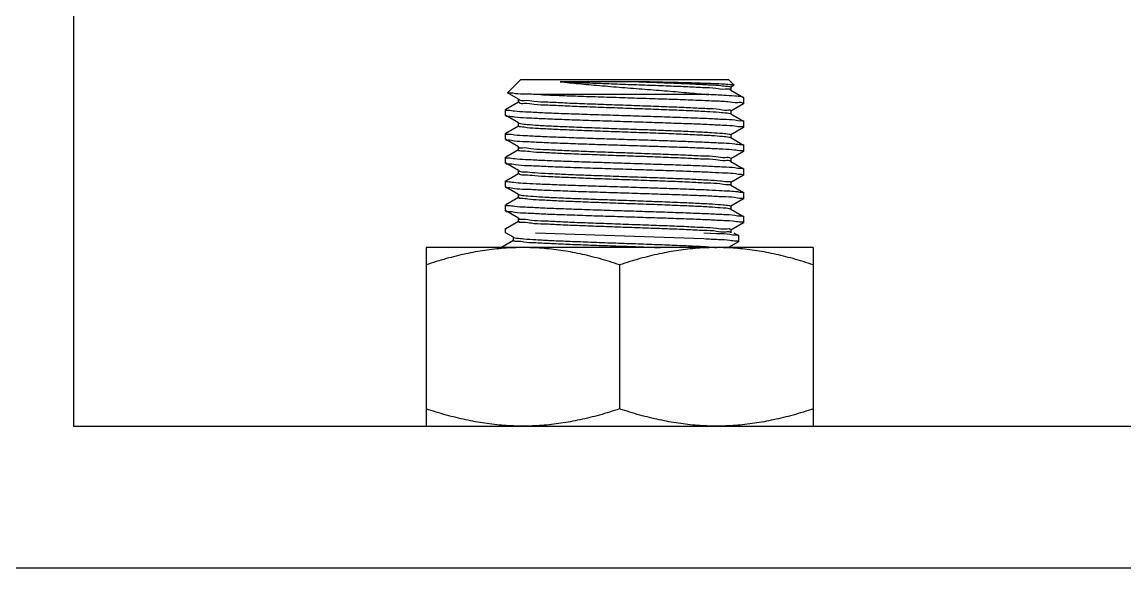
# Model space of a CAD drawing. Extents: x 815029915 to 815825525, y 579155098 to 579748855.
# Drawn here: x 815613688.5 to 815613971.9, y 579334894.3 to 579335034.6 of the extents above; entities that cross this region are included whole.
import ezdxf

# ---------------------------------------------------------------- set-up
doc = ezdxf.new("R2010")
doc.units = 0
doc.header["$LTSCALE"] = 100
doc.header["$MEASUREMENT"] = 0
doc.layers.add('02___PRT_ALL_AXES', color=7, linetype='Continuous')

msp = doc.modelspace()

# ---------------------------------------------------------------- linework, layer by layer
at = {"color": 0}
for p, q in [((815613701.73, 579335474.26), (815613701.73, 579334930.72)), ((815613701.73, 579334930.72), (815614245.28, 579334930.72))]:
    msp.add_line(p, q, dxfattribs=at)
at = {"color": 0, "linetype": 'Continuous'}
for p, q in [((815613816.58, 579335019.78), (815613813.23, 579335016.44)), ((815613870.14, 579335019.78), (815613816.58, 579335019.78)), ((815613847, 579335019.27), (815613826.81, 579335019.27)), ((815613870.14, 579335019.78), (815613871.54, 579335018.38)), ((815613870.66, 579335017.87), (815613870.66, 579335017.16)), ((815613871.53, 579335018.35), (815613870.67, 579335017.85)), ((815613813.25, 579335016.41), (815613813.23, 579335016.44)), ((815613816.06, 579335014.78), (815613813.25, 579335016.41)), ((815613816.11, 579335014.75), (815613816.06, 579335014.78)), ((815613816.06, 579335014.04), (815613816.06, 579335014.75)), ((815613816.2, 579335014.8), (815613816.27, 579335014.69)), ((815613865.01, 579335015.96), (815613821.72, 579335015.96)), ((815613870.6, 579335017.16), (815613870.66, 579335017.13)), ((815613870.66, 579335017.13), (815613873.92, 579335015.25)), ((815613873.97, 579335015.19), (815613873.92, 579335015.25)), ((815613812.8, 579335012.18), (815613816.05, 579335014.07)), ((815613870.66, 579335011.75), (815613870.66, 579335011.04)), ((815613873.92, 579335013.61), (815613870.67, 579335011.73)), ((815613873.97, 579335013.66), (815613873.92, 579335013.61)), ((815613812.75, 579335010.6), (815613812.8, 579335010.55)), ((815613816.06, 579335008.66), (815613812.8, 579335010.55)), ((815613870.53, 579335011.14), (815613870.62, 579335011.03)), ((815613870.6, 579335011.04), (815613870.66, 579335011.01)), ((815613870.66, 579335011.01), (815613873.92, 579335009.12)), ((815613873.92, 579335009.12), (815613873.97, 579335009.07)), ((815613812.8, 579335006.06), (815613816.05, 579335007.94)), ((815613816.11, 579335008.63), (815613816.06, 579335008.66)), ((815613816.06, 579335007.92), (815613816.06, 579335008.63)), ((815613816.12, 579335008.64), (815613816.25, 579335008.59)), ((815613873.92, 579335007.49), (815613870.67, 579335005.6)), ((815613873.97, 579335007.54), (815613873.92, 579335007.49)), ((815613812.75, 579335004.48), (815613812.8, 579335004.42)), ((815613816.06, 579335002.53), (815613812.8, 579335004.42)), ((815613870.46, 579335004.95), (815613870.59, 579335004.89)), ((815613870.6, 579335004.92), (815613870.66, 579335004.89)), ((815613870.66, 579335005.63), (815613870.66, 579335004.92)), ((815613870.66, 579335004.89), (815613873.92, 579335003)), ((815613812.8, 579334999.94), (815613816.05, 579335001.82)), ((815613816.11, 579335002.5), (815613816.06, 579335002.53)), ((815613816.06, 579335001.8), (815613816.06, 579335002.5)), ((815613816.12, 579335002.5), (815613816.11, 579335002.44)), ((815613873.92, 579335001.36), (815613870.67, 579334999.48)), ((815613873.92, 579335003), (815613873.97, 579335002.95)), ((815613873.97, 579335001.42), (815613873.92, 579335001.36)), ((815613812.75, 579334998.36), (815613812.8, 579334998.3)), ((815613816.06, 579334996.41), (815613812.8, 579334998.3)), ((815613870.48, 579334998.85), (815613870.51, 579334998.78)), ((815613870.6, 579334998.8), (815613870.66, 579334998.77)), ((815613870.66, 579334999.5), (815613870.66, 579334998.8)), ((815613870.66, 579334998.77), (815613873.92, 579334996.88)), ((815613812.8, 579334993.82), (815613816.05, 579334995.7)), ((815613816.11, 579334996.38), (815613816.06, 579334996.41)), ((815613816.06, 579334995.68), (815613816.06, 579334996.38)), ((815613873.92, 579334995.24), (815613870.67, 579334993.36)), ((815613873.92, 579334996.88), (815613873.97, 579334996.83)), ((815613873.97, 579334995.29), (815613873.92, 579334995.24)), ((815613812.75, 579334992.23), (815613812.8, 579334992.18)), ((815613816.06, 579334990.29), (815613812.8, 579334992.18)), ((815613870.6, 579334992.68), (815613870.66, 579334992.65)), ((815613870.66, 579334993.38), (815613870.66, 579334992.68)), ((815613870.66, 579334992.65), (815613873.92, 579334990.76)), ((815613812.8, 579334987.7), (815613816.05, 579334989.58)), ((815613816.11, 579334990.26), (815613816.06, 579334990.29)), ((815613816.06, 579334989.56), (815613816.06, 579334990.26)), ((815613816.12, 579334990.27), (815613816.24, 579334990.22)), ((815613873.92, 579334989.12), (815613870.67, 579334987.24)), ((815613873.92, 579334990.76), (815613873.97, 579334990.7)), ((815613873.97, 579334989.17), (815613873.92, 579334989.12)), ((815613870.24, 579334986.66), (815613870.58, 579334986.51)), ((815613870.6, 579334986.55), (815613870.66, 579334986.52)), ((815613870.66, 579334987.26), (815613870.66, 579334986.55)), ((815613870.66, 579334986.52), (815613873.92, 579334984.63)), ((815613812.75, 579334986.11), (815613812.8, 579334986.06)), ((815613816.06, 579334984.17), (815613812.8, 579334986.06)), ((815613812.8, 579334981.57), (815613816.05, 579334983.46)), ((815613816.11, 579334984.14), (815613816.06, 579334984.17)), ((815613816.06, 579334983.43), (815613816.06, 579334984.14)), ((815613872.78, 579334983.37), (815613872.83, 579334983.34)), ((815613873.92, 579334984.63), (815613873.97, 579334984.58)), ((815613870.66, 579334981.14), (815613870.66, 579334980.43)), ((815613873.92, 579334983), (815613870.67, 579334981.11)), ((815613873.97, 579334983.05), (815613873.92, 579334983)), ((815613811.52, 579334976.69), (815613814.77, 579334978.57)), ((815613811.52, 579334976.69), (815613814.77, 579334978.57)), ((815613814.79, 579334979.28), (815613812.75, 579334980.46)), ((815613814.79, 579334979.28), (815613812.75, 579334980.46)), ((815613814.84, 579334979.25), (815613814.79, 579334979.28)), ((815613814.84, 579334979.25), (815613814.79, 579334979.28)), ((815613814.79, 579334978.55), (815613814.79, 579334979.25)), ((815613814.79, 579334978.55), (815613814.79, 579334979.25)), ((815613820.45, 579334980.46), (815613863.73, 579334978.93)), ((815613820.45, 579334980.46), (815613863.73, 579334978.93)), ((815613863.73, 579334980.46), (815613866.94, 579334980.29)), ((815613863.73, 579334980.46), (815613866.94, 579334980.29)), ((815613866.94, 579334980.29), (815613867.53, 579334980.27)), ((815613866.94, 579334980.29), (815613867.53, 579334980.27)), ((815613872.65, 579334978.11), (815613870.09, 579334976.63)), ((815613872.65, 579334978.11), (815613870.09, 579334976.63)), ((815613871.42, 579334980.46), (815613872.65, 579334979.75)), ((815613871.42, 579334980.46), (815613872.65, 579334979.75)), ((815613872.65, 579334979.75), (815613872.69, 579334979.7)), ((815613872.65, 579334979.75), (815613872.69, 579334979.7)), ((815613872.69, 579334978.16), (815613872.65, 579334978.11)), ((815613872.69, 579334978.16), (815613872.65, 579334978.11)), ((815613665.43, 579334894.26), (815618197.67, 579334894.26))]:
    msp.add_line(p, q, dxfattribs=at)
for points, start_tangent, end_tangent in [([(815613826.81, 579335019.27), (815613831.48, 579335018.79), (815613836.88, 579335018.3), (815613842.65, 579335017.82), (815613848.52, 579335017.36), (815613854.36, 579335016.89), (815613859.98, 579335016.42), (815613865.01, 579335015.96)], (0.993618, -0.112801), (0.995127, -0.098603)), ([(815613826.81, 579335019.27), (815613831.71, 579335019.06), (815613837.13, 579335018.86), (815613842.83, 579335018.65), (815613848.55, 579335018.45), (815613854.04, 579335018.24), (815613859.06, 579335018.04), (815613863.38, 579335017.83), (815613866.82, 579335017.63), (815613869.22, 579335017.42), (815613870.48, 579335017.22), (815613870.51, 579335017.13)], (0.998994, -0.044847), (0.3027, -0.953086)), ([(815613847, 579335019.27), (815613852.32, 579335019.07), (815613857.27, 579335018.88), (815613861.67, 579335018.68), (815613865.34, 579335018.49), (815613868.12, 579335018.29), (815613869.91, 579335018.1), (815613870.64, 579335017.9), (815613870.63, 579335017.89)], (0.999352, -0.035994), (-0.626426, -0.779481)), ([(815613871.54, 579335018.38), (815613870.84, 579335018.51), (815613869, 579335018.63), (815613866.1, 579335018.76), (815613862.29, 579335018.89), (815613857.68, 579335019.02), (815613852.48, 579335019.14), (815613847, 579335019.27)], (-0.707102, 0.707111), (-0.999741, 0.022759)), ([(815613821.72, 579335015.96), (815613818.02, 579335016.08), (815613815.3, 579335016.2), (815613813.7, 579335016.32), (815613813.22, 579335016.43)], (-0.999576, 0.029101), (0.572034, 0.82023)), ([(815613816.27, 579335014.69), (815613817.59, 579335014.48), (815613820.07, 579335014.27), (815613823.58, 579335014.07), (815613827.98, 579335013.86), (815613833.07, 579335013.65), (815613838.62, 579335013.45), (815613844.38, 579335013.24), (815613850.09, 579335013.04), (815613855.51, 579335012.83), (815613860.38, 579335012.62), (815613864.49, 579335012.42), (815613867.65, 579335012.21), (815613869.73, 579335012), (815613870.62, 579335011.8), (815613870.61, 579335011.78)], (0.621634, -0.783308), (-0.628386, -0.777902)), ([(815613821.72, 579335015.96), (815613826.55, 579335015.76), (815613832.07, 579335015.56), (815613838.06, 579335015.36), (815613844.26, 579335015.16), (815613850.43, 579335014.96), (815613856.3, 579335014.77), (815613861.65, 579335014.57), (815613866.23, 579335014.37), (815613869.87, 579335014.17), (815613872.42, 579335013.97), (815613873.76, 579335013.77), (815613873.84, 579335013.62)], (0.998989, -0.04495), (0.304567, -0.952491)), ([(815613873.92, 579335015.24), (815613873.38, 579335015.38), (815613871.65, 579335015.57), (815613868.82, 579335015.76), (815613865.01, 579335015.96)], (-0.884368, 0.466791), (-0.998987, 0.044991)), ([(815613812.75, 579335012.13), (815613812.75, 579335012.12)], (0, -1), (0.050563, -0.998721)), ([(815613812.75, 579335012.12), (815613813.34, 579335011.94), (815613815.08, 579335011.75), (815613817.91, 579335011.56), (815613821.71, 579335011.37), (815613826.35, 579335011.17), (815613831.65, 579335010.98), (815613837.39, 579335010.79), (815613843.36, 579335010.6), (815613849.33, 579335010.41), (815613855.07, 579335010.22), (815613860.37, 579335010.03), (815613865, 579335009.83), (815613868.81, 579335009.64), (815613871.64, 579335009.45), (815613873.38, 579335009.26), (815613873.95, 579335009.14)], (0.050562, -0.998721), (0.439744, -0.898123)), ([(815613816.18, 579335014.09), (815613816.27, 579335013.92), (815613817.59, 579335013.72), (815613820.07, 579335013.51), (815613823.58, 579335013.3), (815613827.98, 579335013.1), (815613833.07, 579335012.89), (815613838.62, 579335012.68), (815613844.38, 579335012.48), (815613850.09, 579335012.27), (815613855.51, 579335012.06), (815613860.38, 579335011.86), (815613864.49, 579335011.65), (815613867.65, 579335011.44), (815613869.73, 579335011.24), (815613870.53, 579335011.14)], (0.345177, -0.938538), (0.94902, -0.315215)), ([(815613812.76, 579335010.53), (815613813.34, 579335010.41), (815613815.14, 579335010.21), (815613818.06, 579335010.02), (815613821.9, 579335009.83), (815613826.53, 579335009.64), (815613831.91, 579335009.44), (815613837.75, 579335009.25), (815613843.72, 579335009.06), (815613849.61, 579335008.87), (815613855.29, 579335008.68), (815613860.57, 579335008.49), (815613865.15, 579335008.3), (815613868.9, 579335008.11), (815613871.69, 579335007.92), (815613873.39, 579335007.73), (815613873.97, 579335007.55)], (0.43573, -0.900078), (0.051676, -0.998664)), ([(815613812.75, 579335006.01), (815613812.75, 579335006)], (0, -1), (0.050563, -0.998721)), ([(815613816.07, 579335007.92), (815613816.6, 579335007.73), (815613818.34, 579335007.52), (815613821.2, 579335007.31), (815613825.04, 579335007.11), (815613829.71, 579335006.9), (815613834.99, 579335006.69), (815613840.64, 579335006.49), (815613846.42, 579335006.28), (815613852.05, 579335006.08), (815613857.3, 579335005.87), (815613861.93, 579335005.66), (815613865.72, 579335005.46), (815613868.51, 579335005.25), (815613870.18, 579335005.04), (815613870.46, 579335004.95)], (0.481675, -0.87635), (0.930204, -0.367043)), ([(815613816.25, 579335008.59), (815613816.6, 579335008.49), (815613818.34, 579335008.29), (815613821.2, 579335008.08), (815613825.04, 579335007.87), (815613829.71, 579335007.67), (815613834.99, 579335007.46), (815613840.64, 579335007.25), (815613846.42, 579335007.05), (815613852.05, 579335006.84), (815613857.3, 579335006.63), (815613861.93, 579335006.43), (815613865.72, 579335006.22), (815613868.51, 579335006.01), (815613870.18, 579335005.81), (815613870.64, 579335005.61)], (0.94381, -0.330487), (0.61327, -0.789874)), ([(815613873.97, 579335007.55), (815613873.97, 579335007.54)], (0.051676, -0.998664), (0, -1)), ([(815613812.75, 579335006), (815613813.34, 579335005.82), (815613815.08, 579335005.63), (815613817.91, 579335005.43), (815613821.71, 579335005.24), (815613826.35, 579335005.05), (815613831.65, 579335004.86), (815613837.39, 579335004.67), (815613843.36, 579335004.48), (815613849.33, 579335004.29), (815613855.07, 579335004.1), (815613860.37, 579335003.9), (815613865, 579335003.71), (815613868.81, 579335003.52), (815613871.64, 579335003.33), (815613873.38, 579335003.14), (815613873.95, 579335003.02)], (0.050562, -0.998721), (0.439744, -0.898123)), ([(815613812.76, 579335004.41), (815613813.33, 579335004.29), (815613815.04, 579335004.1), (815613817.81, 579335003.91), (815613821.54, 579335003.72), (815613826.12, 579335003.53), (815613831.41, 579335003.34), (815613837.1, 579335003.15), (815613842.98, 579335002.96), (815613848.94, 579335002.77), (815613854.79, 579335002.57), (815613860.19, 579335002.38), (815613864.84, 579335002.19), (815613868.67, 579335002), (815613871.59, 579335001.8), (815613873.38, 579335001.61), (815613873.97, 579335001.43)], (0.449883, -0.893087), (0.050246, -0.998737)), ([(815613816.13, 579335001.75), (815613816.12, 579335001.74), (815613817.08, 579335001.53), (815613819.23, 579335001.33), (815613822.45, 579335001.12), (815613826.61, 579335000.91), (815613831.52, 579335000.71), (815613836.95, 579335000.5), (815613842.68, 579335000.29), (815613848.43, 579335000.09), (815613853.96, 579334999.88), (815613859.02, 579334999.67), (815613863.37, 579334999.47), (815613866.83, 579334999.26), (815613869.23, 579334999.05), (815613870.48, 579334998.85)], (-0.580286, -0.814412), (0.375024, -0.927015)), ([(815613816.11, 579335002.44), (815613817.08, 579335002.3), (815613819.23, 579335002.09), (815613822.45, 579335001.88), (815613826.61, 579335001.68), (815613831.52, 579335001.47), (815613836.95, 579335001.26), (815613842.68, 579335001.06), (815613848.43, 579335000.85), (815613853.96, 579335000.65), (815613859.02, 579335000.44), (815613863.37, 579335000.23), (815613866.83, 579335000.03), (815613869.23, 579334999.82), (815613870.48, 579334999.61), (815613870.52, 579334999.49)], (0.394986, -0.918687), (0.127461, -0.991844)), ([(815613873.97, 579335001.43), (815613873.97, 579335001.42)], (0.050245, -0.998737), (0, -1)), ([(815613812.75, 579334999.89), (815613812.75, 579334999.88)], (0, -1), (0.050563, -0.998721)), ([(815613812.75, 579334999.88), (815613813.34, 579334999.69), (815613815.08, 579334999.5), (815613817.91, 579334999.31), (815613821.71, 579334999.12), (815613826.35, 579334998.93), (815613831.65, 579334998.74), (815613837.39, 579334998.55), (815613843.36, 579334998.36), (815613849.33, 579334998.16), (815613855.07, 579334997.97), (815613860.37, 579334997.78), (815613865, 579334997.59), (815613868.81, 579334997.4), (815613871.64, 579334997.21), (815613873.38, 579334997.02), (815613873.95, 579334996.89)], (0.050562, -0.998721), (0.439744, -0.898123)), ([(815613812.76, 579334998.29), (815613813.38, 579334998.16), (815613815.3, 579334997.96), (815613818.41, 579334997.75), (815613822.47, 579334997.56), (815613827.36, 579334997.36), (815613833, 579334997.16), (815613839.08, 579334996.96), (815613845.23, 579334996.77), (815613851.28, 579334996.57)], (0.402552, -0.915397), (0.999457, -0.032936)), ([(815613816.15, 579334995.73), (815613816.32, 579334995.54), (815613817.71, 579334995.34), (815613820.25, 579334995.13), (815613823.82, 579334994.92), (815613828.26, 579334994.72), (815613833.39, 579334994.51), (815613838.95, 579334994.3), (815613844.72, 579334994.1), (815613850.42, 579334993.89)], (0.491794, -0.870711), (0.999318, -0.036929)), ([(815613816.19, 579334996.44), (815613816.32, 579334996.31), (815613817.71, 579334996.1), (815613820.25, 579334995.9), (815613823.82, 579334995.69), (815613828.26, 579334995.48), (815613833.39, 579334995.28), (815613838.95, 579334995.07), (815613844.72, 579334994.86), (815613850.42, 579334994.66)], (0.623148, -0.782104), (0.999318, -0.036929)), ([(815613851.28, 579334996.57), (815613856.65, 579334996.39), (815613861.59, 579334996.2), (815613865.84, 579334996.02), (815613869.3, 579334995.84), (815613871.87, 579334995.66), (815613873.44, 579334995.48), (815613873.97, 579334995.3)], (0.999457, -0.032936), (0.056644, -0.998394)), ([(815613873.97, 579334995.3), (815613873.97, 579334995.29)], (0.056644, -0.998394), (0, -1)), ([(815613812.75, 579334993.76), (815613812.75, 579334993.75)], (0, -1), (0.05872, -0.998275)), ([(815613812.75, 579334993.75), (815613813.26, 579334993.59), (815613814.78, 579334993.41), (815613817.26, 579334993.23), (815613820.61, 579334993.05), (815613824.72, 579334992.87), (815613829.46, 579334992.69), (815613834.67, 579334992.51), (815613840.16, 579334992.34), (815613845.76, 579334992.16), (815613851.28, 579334991.98)], (0.05872, -0.998275), (0.999457, -0.032936)), ([(815613812.76, 579334992.16), (815613813.33, 579334992.04), (815613815.03, 579334991.85), (815613817.81, 579334991.67), (815613821.55, 579334991.48), (815613826.13, 579334991.29), (815613831.42, 579334991.09), (815613837.1, 579334990.9), (815613842.98, 579334990.72), (815613848.95, 579334990.52), (815613854.8, 579334990.33), (815613860.19, 579334990.14), (815613864.83, 579334989.95), (815613868.67, 579334989.75), (815613871.58, 579334989.56), (815613873.38, 579334989.36), (815613873.97, 579334989.18)], (0.44984, -0.893109), (0.050197, -0.998739)), ([(815613850.42, 579334994.66), (815613855.81, 579334994.45), (815613860.64, 579334994.24), (815613864.7, 579334994.04), (815613867.8, 579334993.83), (815613869.81, 579334993.62), (815613870.64, 579334993.42), (815613870.63, 579334993.41)], (0.999318, -0.036929), (-0.642637, -0.766171)), ([(815613850.42, 579334993.89), (815613855.81, 579334993.69), (815613860.64, 579334993.48), (815613864.7, 579334993.27), (815613867.8, 579334993.07), (815613869.81, 579334992.86), (815613870.63, 579334992.7)], (0.999318, -0.036929), (0.631336, -0.77551)), ([(815613851.28, 579334991.98), (815613855.99, 579334991.82), (815613860.37, 579334991.66), (815613864.28, 579334991.5), (815613867.64, 579334991.34), (815613870.36, 579334991.18), (815613872.35, 579334991.02), (815613873.56, 579334990.86), (815613873.95, 579334990.77)], (0.999457, -0.032936), (0.630908, -0.775858)), ([(815613816.06, 579334989.56), (815613816.67, 579334989.35), (815613818.48, 579334989.14), (815613821.4, 579334988.94), (815613825.3, 579334988.73), (815613830.01, 579334988.52), (815613835.31, 579334988.32), (815613840.98, 579334988.11), (815613846.75, 579334987.9), (815613852.38, 579334987.7), (815613857.59, 579334987.49), (815613862.17, 579334987.28), (815613865.91, 579334987.08), (815613868.64, 579334986.87), (815613870.24, 579334986.66)], (-0.000602, -1), (0.941401, -0.337289)), ([(815613816.24, 579334990.22), (815613816.67, 579334990.11), (815613818.48, 579334989.91), (815613821.4, 579334989.7), (815613825.3, 579334989.49), (815613830.01, 579334989.29), (815613835.31, 579334989.08), (815613840.98, 579334988.88), (815613846.75, 579334988.67), (815613852.38, 579334988.46), (815613857.59, 579334988.26), (815613862.17, 579334988.05), (815613865.91, 579334987.84), (815613868.64, 579334987.64), (815613870.24, 579334987.43), (815613870.63, 579334987.24)], (0.952949, -0.303131), (0.642644, -0.766165)), ([(815613873.97, 579334989.18), (815613873.97, 579334989.17)], (0.050198, -0.998739), (0, -1)), ([(815613812.75, 579334987.64), (815613812.75, 579334987.63)], (0, -1), (0.050563, -0.998721)), ([(815613812.75, 579334987.63), (815613813.34, 579334987.45), (815613815.08, 579334987.26), (815613817.91, 579334987.07), (815613821.71, 579334986.88), (815613826.35, 579334986.69), (815613831.65, 579334986.49), (815613837.39, 579334986.3), (815613843.36, 579334986.11), (815613849.33, 579334985.92), (815613855.07, 579334985.73), (815613860.37, 579334985.54), (815613865, 579334985.35), (815613868.81, 579334985.16), (815613871.64, 579334984.96), (815613873.38, 579334984.77), (815613873.95, 579334984.65)], (0.050562, -0.998721), (0.439744, -0.898123)), ([(815613812.76, 579334986.04), (815613813.34, 579334985.92), (815613815.14, 579334985.72), (815613818.07, 579334985.53), (815613821.92, 579334985.34), (815613826.54, 579334985.15), (815613831.9, 579334984.96), (815613837.73, 579334984.76), (815613843.7, 579334984.57), (815613849.6, 579334984.38), (815613855.27, 579334984.19), (815613860.55, 579334984), (815613865.13, 579334983.81), (815613868.89, 579334983.62), (815613871.69, 579334983.43), (815613873.39, 579334983.24), (815613873.97, 579334983.06)], (0.434968, -0.900446), (0.051681, -0.998664)), ([(815613816.15, 579334984.15), (815613816.14, 579334984.13), (815613817.18, 579334983.92), (815613819.39, 579334983.71), (815613822.67, 579334983.51), (815613826.88, 579334983.3), (815613831.82, 579334983.09), (815613837.29, 579334982.89), (815613843.02, 579334982.68), (815613848.77, 579334982.47), (815613854.28, 579334982.27), (815613859.29, 579334982.06), (815613863.6, 579334981.85), (815613867, 579334981.65), (815613869.34, 579334981.44), (815613870.52, 579334981.23), (815613870.52, 579334981.16)], (-0.496134, -0.868246), (-0.127882, -0.991789)), ([(815613816.15, 579334983.38), (815613816.14, 579334983.36), (815613817.18, 579334983.15), (815613819.39, 579334982.95), (815613822.67, 579334982.74), (815613826.88, 579334982.53), (815613831.82, 579334982.33), (815613837.29, 579334982.12), (815613843.02, 579334981.91), (815613848.77, 579334981.71), (815613854.28, 579334981.5), (815613859.29, 579334981.3), (815613863.6, 579334981.09), (815613867, 579334980.88), (815613869.34, 579334980.68), (815613870.52, 579334980.47)], (-0.491601, -0.870821), (0.066981, -0.997754)), ([(815613816.15, 579334984.15), (815613816.14, 579334984.13)], (-0.496134, -0.868246), (-0.397054, -0.917795)), ([(815613872.69, 579334983.41), (815613872.69, 579334983.37)], (0.066981, -0.997754), (-0.029353, -0.999569)), ([(815613812.75, 579334981.52), (815613812.75, 579334981.51)], (0, -1), (0.050563, -0.998721)), ([(815613873.97, 579334983.06), (815613873.97, 579334983.05)], (0.05168, -0.998664), (0, -1)), ([(815613814.8, 579334978.54), (815613814.79, 579334978.52), (815613815.55, 579334978.32), (815613817.49, 579334978.11), (815613820.53, 579334977.9), (815613824.54, 579334977.7), (815613829.33, 579334977.49), (815613834.69, 579334977.28), (815613840.38, 579334977.08), (815613846.15, 579334976.87), (815613851.74, 579334976.66), (815613852.5, 579334976.64)], (-0.613375, -0.789791), (0.999256, -0.038578)), ([(815613814.8, 579334978.54), (815613814.79, 579334978.52), (815613815.55, 579334978.32), (815613817.49, 579334978.11), (815613820.53, 579334977.9), (815613824.54, 579334977.7), (815613829.33, 579334977.49), (815613834.69, 579334977.28), (815613840.38, 579334977.08), (815613846.15, 579334976.87), (815613851.74, 579334976.66), (815613852.5, 579334976.64)], (-0.613375, -0.789791), (0.999256, -0.038578)), ([(815613814.82, 579334979.23), (815613815.55, 579334979.08), (815613817.49, 579334978.88), (815613820.53, 579334978.67), (815613824.54, 579334978.46), (815613829.33, 579334978.26), (815613834.69, 579334978.05), (815613840.38, 579334977.84), (815613846.15, 579334977.64), (815613851.74, 579334977.43), (815613856.89, 579334977.22), (815613861.38, 579334977.02)], (0.843569, -0.537021), (0.998728, -0.050418)), ([(815613814.82, 579334979.23), (815613815.55, 579334979.08), (815613817.49, 579334978.88), (815613820.53, 579334978.67), (815613824.54, 579334978.46), (815613829.33, 579334978.26), (815613834.69, 579334978.05), (815613840.38, 579334977.84), (815613846.15, 579334977.64), (815613851.74, 579334977.43), (815613856.89, 579334977.22), (815613861.38, 579334977.02)], (0.843569, -0.537021), (0.998728, -0.050418)), ([(815613863.73, 579334978.93), (815613867.49, 579334978.74), (815613870.36, 579334978.55), (815613872.11, 579334978.35), (815613872.69, 579334978.17)], (0.998988, -0.044971), (0.051362, -0.99868)), ([(815613863.73, 579334978.93), (815613867.49, 579334978.74), (815613870.36, 579334978.55), (815613872.11, 579334978.35), (815613872.69, 579334978.17)], (0.998988, -0.044971), (0.051362, -0.99868)), ([(815613867.53, 579334980.27), (815613870.36, 579334980.08), (815613872.1, 579334979.89), (815613872.68, 579334979.76)], (0.999186, -0.040352), (0.439744, -0.898123)), ([(815613867.53, 579334980.27), (815613870.36, 579334980.08), (815613872.1, 579334979.89), (815613872.68, 579334979.76)], (0.999186, -0.040352), (0.439744, -0.898123)), ([(815613872.69, 579334978.17), (815613872.69, 579334978.16)], (0.051362, -0.99868), (0, -1)), ([(815613872.69, 579334978.17), (815613872.69, 579334978.16)], (0.051362, -0.99868), (0, -1)), ([(815613861.38, 579334977.02), (815613865.01, 579334976.81), (815613866.95, 579334976.61)], (0.998728, -0.050418), (0.998589, -0.053106)), ([(815613861.38, 579334977.02), (815613865.01, 579334976.81), (815613866.95, 579334976.61)], (0.998728, -0.050418), (0.998589, -0.053106))]:
    msp.add_spline(points, degree=3, dxfattribs=dict(at, start_tangent=start_tangent, end_tangent=end_tangent))
at = {"layer": '02___PRT_ALL_AXES', "color": 0, "linetype": 'Continuous'}
for p, q in [((815613873.97, 579335013.66), (815613873.97, 579335015.19)), ((815613812.75, 579335010.6), (815613812.75, 579335012.13)), ((815613873.97, 579335007.54), (815613873.97, 579335009.07)), ((815613812.75, 579335004.48), (815613812.75, 579335006.01)), ((815613873.97, 579335001.42), (815613873.97, 579335002.95)), ((815613812.75, 579334998.36), (815613812.75, 579334999.89)), ((815613873.97, 579334995.29), (815613873.97, 579334996.83)), ((815613812.75, 579334992.23), (815613812.75, 579334993.76)), ((815613873.97, 579334989.17), (815613873.97, 579334990.7)), ((815613812.75, 579334986.11), (815613812.75, 579334987.64)), ((815613873.97, 579334983.05), (815613873.97, 579334984.58)), ((815613812.75, 579334980.46), (815613812.75, 579334981.52)), ((815613872.69, 579334978.16), (815613872.69, 579334979.7)), ((815613872.69, 579334978.16), (815613872.69, 579334979.7)), ((815613792.34, 579334976.63), (815613792.34, 579334930.72)), ((815613891.82, 579334976.63), (815613792.34, 579334976.63)), ((815613891.82, 579334976.63), (815613792.34, 579334976.63)), ((815613891.82, 579334976.63), (815613891.82, 579334930.72)), ((815613842.08, 579334972.19), (815613842.08, 579334935.16)), ((815613792.34, 579334930.72), (815613891.82, 579334930.72))]:
    msp.add_line(p, q, dxfattribs=at)
for points, start_tangent, end_tangent in [([(815613817.21, 579334976.63), (815613812.33, 579334976.45), (815613807.44, 579334975.91), (815613802.53, 579334975.01), (815613797.53, 579334973.78), (815613792.34, 579334972.19)], (-1, 0), (-0.948683, -0.316228)), ([(815613817.21, 579334976.63), (815613812.33, 579334976.45), (815613807.44, 579334975.91), (815613802.53, 579334975.01), (815613797.53, 579334973.78), (815613792.34, 579334972.19)], (-1, 0), (-0.948683, -0.316228)), ([(815613842.08, 579334972.19), (815613836.9, 579334973.78), (815613831.89, 579334975.01), (815613826.98, 579334975.91), (815613822.09, 579334976.45), (815613817.21, 579334976.63)], (-0.948683, 0.316228), (-1, 0.000001)), ([(815613842.08, 579334972.19), (815613836.9, 579334973.78), (815613831.89, 579334975.01), (815613826.98, 579334975.91), (815613822.09, 579334976.45), (815613817.21, 579334976.63)], (-0.948683, 0.316228), (-1, 0.000001)), ([(815613866.95, 579334976.63), (815613862.07, 579334976.45), (815613857.19, 579334975.91), (815613852.27, 579334975.01), (815613847.27, 579334973.78), (815613842.08, 579334972.19)], (-1, 0), (-0.948683, -0.316228)), ([(815613866.95, 579334976.63), (815613862.07, 579334976.45), (815613857.19, 579334975.91), (815613852.27, 579334975.01), (815613847.27, 579334973.78), (815613842.08, 579334972.19)], (-1, 0), (-0.948683, -0.316228)), ([(815613891.82, 579334972.19), (815613886.64, 579334973.78), (815613881.63, 579334975.01), (815613876.72, 579334975.91), (815613871.83, 579334976.45), (815613866.95, 579334976.63)], (-0.948683, 0.316228), (-1, 0.000001)), ([(815613891.82, 579334972.19), (815613886.64, 579334973.78), (815613881.63, 579334975.01), (815613876.72, 579334975.91), (815613871.83, 579334976.45), (815613866.95, 579334976.63)], (-0.948683, 0.316228), (-1, 0.000001)), ([(815613817.21, 579334930.72), (815613812.33, 579334930.9), (815613807.44, 579334931.45), (815613802.53, 579334932.34), (815613797.53, 579334933.57), (815613792.34, 579334935.16)], (-1, 0), (-0.948683, 0.316228)), ([(815613842.08, 579334935.16), (815613836.9, 579334933.57), (815613831.89, 579334932.34), (815613826.98, 579334931.45), (815613822.09, 579334930.9), (815613817.21, 579334930.72)], (-0.948683, -0.316228), (-1, -0.000001)), ([(815613866.95, 579334930.72), (815613862.07, 579334930.9), (815613857.19, 579334931.45), (815613852.27, 579334932.34), (815613847.27, 579334933.57), (815613842.08, 579334935.16)], (-1, 0), (-0.948683, 0.316228)), ([(815613891.82, 579334935.16), (815613886.64, 579334933.57), (815613881.63, 579334932.34), (815613876.72, 579334931.45), (815613871.83, 579334930.9), (815613866.95, 579334930.72)], (-0.948683, -0.316228), (-1, -0.000001))]:
    msp.add_spline(points, degree=3, dxfattribs=dict(at, start_tangent=start_tangent, end_tangent=end_tangent))

doc.saveas('drawing.dxf')
